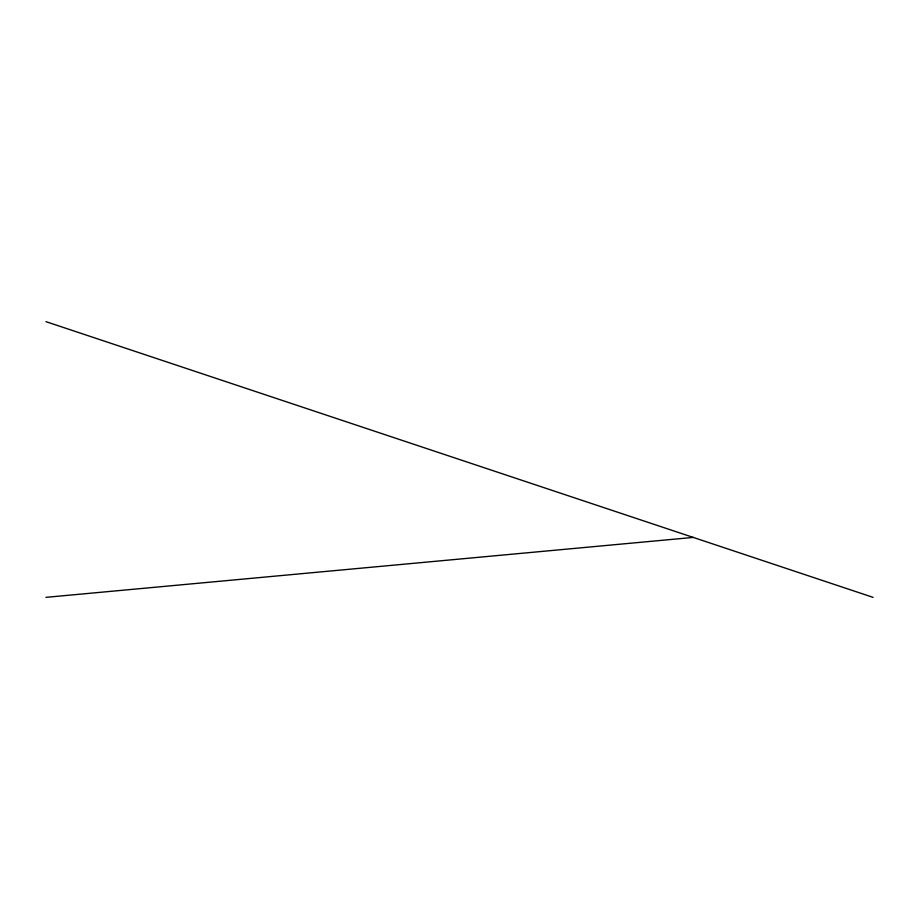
<?xml version="1.0" encoding="UTF-8"?>
<svg xmlns="http://www.w3.org/2000/svg" width="919" height="919" viewBox="0 0 919 919"><rect width="100%" height="100%" fill="white"/><g stroke="black" fill="none" stroke-linecap="round" stroke-linejoin="round"><path stroke-width="1.38" d="M45.95 597.35L693.259 537.42M45.95 321.65L873.05 597.35"/></g></svg>
